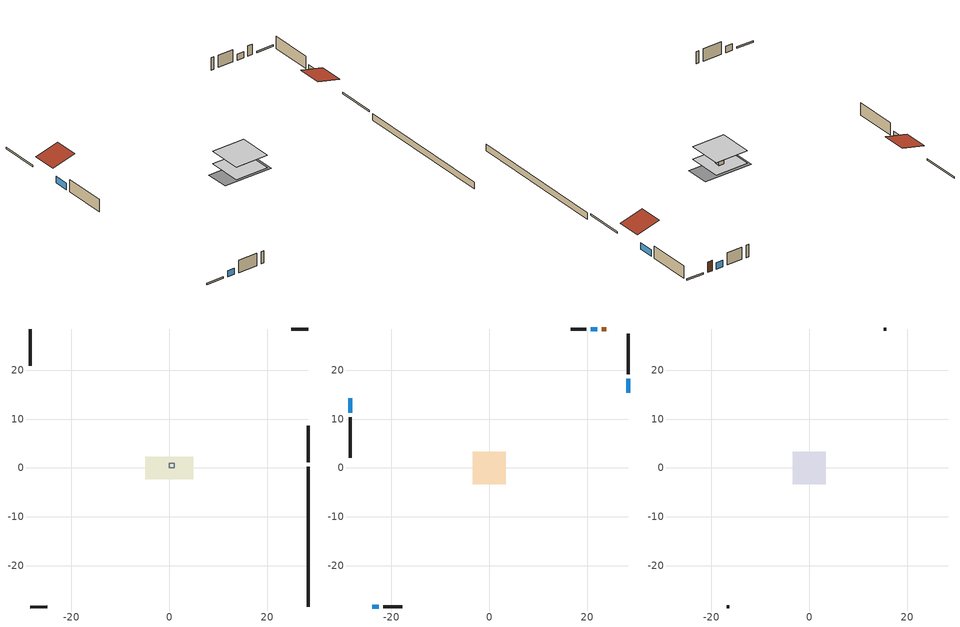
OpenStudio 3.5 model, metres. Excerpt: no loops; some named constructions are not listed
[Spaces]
furnace airloop ret air space
 floor adiabatic (AdiabaticConst): 0,0 0,1 1,1 1,0 z0
 wall adiabatic (AdiabaticConst): 0,0 1,0 1,1 0,1 0,0 z0:1
 ceiling adiabatic (AdiabaticConst): 1,0 1,1 0,1 0,0 z1
crawlspace - unvented 1
 floor foundation (Slab1 construction): -4.88,-2.29 -4.88,2.29 4.88,2.29 4.88,-2.29 z-0.91
 wall outside (RimJoist4 construction): -28.41,-28.41 -24.89,-28.41 z0.3:0.61
 wall outside (RimJoist3 construction): -28.41,28.41 -28.41,20.89 z0.3:0.61
 wall outside (RimJoist2 construction): 28.41,28.41 24.89,28.41 z0.3:0.61
 wall outside (RimJoist1 construction): 28.41,1.17 28.41,8.69 z0.3:0.61
 wall foundation (FoundationWall1 construction): 28.41,-28.41 28.41,0.24 z-0.91:0.3
living space 1
 floor to crawlspace - unvented 1 (Floor1 construction): -3.34,-3.34 -3.34,3.34 3.34,3.34 3.34,-3.34 z0.3
 wall outside (AdiabaticWallConstruction 1): 23.96,28.41 23.05,28.41 z0.3:2.34
 wall outside (AdiabaticWallConstruction): -23.96,-28.41 -22.59,-28.41 / -28.41,14.24 -28.41,11.32 / 22.12,28.41 20.75,28.41 / 28.41,15.34 28.41,18.27 z0.3:1.52
 wall outside (Wall4 construction): -21.66,-28.41 -17.77,-28.41 z0.3:2.74
 wall outside (Wall3 construction): -28.41,10.39 -28.41,2.1 z0.3:2.74
 wall outside (Wall2 construction): 19.82,28.41 16.69,28.41 z0.3:2.74
 wall outside (Wall1 construction): 28.41,19.19 28.41,27.48 z0.3:2.74
 window (WindowConstruction 3): -23.96,-28.41 -22.59,-28.41 z0.3:1.52
 window (WindowConstruction 2): -28.41,14.24 -28.41,11.32 z0.3:1.52
 window (WindowConstruction 1): 22.12,28.41 20.75,28.41 z0.3:1.52
 window (WindowConstruction): 28.41,15.34 28.41,18.26 z0.3:1.52
 door (Door): 23.96,28.41 23.05,28.41 z0.3:2.34
attic - vented 1
 floor to living space 1 (Floor2 construction Reversed): -3.34,-3.34 -3.34,3.34 3.34,3.34 3.34,-3.34 z2.74
 wall outside (Wall6 construction): -16.84,-28.41 -16.31,-28.41 z0.3:2.74
 wall outside (Wall5 construction): 15.76,28.41 15.23,28.41 z0.3:2.74
 roof outside (Roof2 construction): 28.41,14.41,2.74 23.76,14.41,3.91 23.76,9.62,3.91 28.41,9.62,2.74
 roof outside (Roof1 construction): -28.41,15.17,2.74 -23.76,15.17,3.91 -23.76,19.96,3.91 -28.41,19.96,2.74
[Construction]
Floor2 construction: ceiling stud and cavity, gypsum board
Floor1 construction Reversed: floor covering, osb sheathing 0.75 in., floor stud and cavity
[Material] Roughness=Rough; Thermal Absorptance=0.9
Name | Thickness {m} | Conductivity {W/m-K} | Density {kg/m3} | Specific Heat {J/kg-K} | Solar Absorptance | Visible Absorptance
ceiling stud and cavity | 0.1397 | 0.117589 | 65.682 | 1177.47 | 0.7 | 0.7
floor covering | 0.0127 | 0.0433444 | 54.468 | 1339.84 | 0.6 | 0.6
osb sheathing 0.75 in. | 0.01905 | 0.115458 | 512.64 | 1214.23 | 0.7 | 0.7
floor stud and cavity | 0.1397 | 0.27731 | 92.3553 | 1139.71 | 0.7 | 0.7
gypsum board | 0.0127 | 0.160291 | 801 | 837.4 | 0.6 | 0.6
[Schedule:Day]
interior lighting schedule allday8: 1, 0, 0.08, 4, 0, 0.0666667, 5, 0, 0.0733333, 6, 0, 0.12, 7, 0, 0.2, 8, 0, 0.253333, 10, 0, 0.273333, 11, 0, 0.26, 12, 0, 0.246667, 13, 0, 0.24, 14, 0, 0.233333, 15, 0, 0.246667, 16, 0, 0.273333, 17, 0, 0.333333, 18, 0, 0.433333, 19, 0, 0.573333, 20, 0, 0.7, 21, 0, 0.733333, 22, 0, 0.526667, 23, 0, 0.266667, 24, 0, 0.12
interior lighting schedule allday7: 1, 0, 0.0745455, 4, 0, 0.0621212, 5, 0, 0.0683333, 6, 0, 0.111818, 7, 0, 0.186364, 8, 0, 0.236061, 10, 0, 0.254697, 11, 0, 0.242273, 12, 0, 0.229848, 13, 0, 0.223636, 14, 0, 0.217424, 15, 0, 0.229848, 16, 0, 0.254697, 17, 0, 0.310606, 18, 0, 0.403788, 19, 0, 0.534242, 20, 0, 0.652273, 21, 0, 0.683333, 22, 0, 0.490758, 23, 0, 0.248485, 24, 0, 0.111818
interior lighting schedule allday6: 1, 0, 0.0727273, 4, 0, 0.0606061, 5, 0, 0.0666667, 6, 0, 0.109091, 7, 0, 0.181818, 8, 0, 0.230303, 10, 0, 0.248485, 11, 0, 0.236364, 12, 0, 0.224242, 13, 0, 0.218182, 14, 0, 0.212121, 15, 0, 0.224242, 16, 0, 0.248485, 17, 0, 0.30303, 18, 0, 0.393939, 19, 0, 0.521212, 20, 0, 0.636364, 21, 0, 0.666667, 22, 0, 0.478788, 23, 0, 0.242424, 24, 0, 0.109091
interior lighting schedule allday5: 1, 0, 0.0763636, 4, 0, 0.0636364, 5, 0, 0.07, 6, 0, 0.114545, 7, 0, 0.190909, 8, 0, 0.241818, 10, 0, 0.260909, 11, 0, 0.248182, 12, 0, 0.235455, 13, 0, 0.229091, 14, 0, 0.222727, 15, 0, 0.235455, 16, 0, 0.260909, 17, 0, 0.318182, 18, 0, 0.413636, 19, 0, 0.547273, 20, 0, 0.668182, 21, 0, 0.7, 22, 0, 0.502727, 23, 0, 0.254545, 24, 0, 0.114545
interior lighting schedule allday4: 1, 0, 0.0845455, 4, 0, 0.0704545, 5, 0, 0.0775, 6, 0, 0.126818, 7, 0, 0.211364, 8, 0, 0.267727, 10, 0, 0.288864, 11, 0, 0.274773, 12, 0, 0.260682, 13, 0, 0.253636, 14, 0, 0.246591, 15, 0, 0.260682, 16, 0, 0.288864, 17, 0, 0.352273, 18, 0, 0.457955, 19, 0, 0.605909, 20, 0, 0.739773, 21, 0, 0.775, 22, 0, 0.556591, 23, 0, 0.281818, 24, 0, 0.126818
interior lighting schedule allday3: 1, 0, 0.0927273, 4, 0, 0.0772727, 5, 0, 0.085, 6, 0, 0.139091, 7, 0, 0.231818, 8, 0, 0.293636, 10, 0, 0.316818, 11, 0, 0.301364, 12, 0, 0.285909, 13, 0, 0.278182, 14, 0, 0.270455, 15, 0, 0.285909, 16, 0, 0.316818, 17, 0, 0.386364, 18, 0, 0.502273, 19, 0, 0.664545, 20, 0, 0.811364, 21, 0, 0.85, 22, 0, 0.610455, 23, 0, 0.309091, 24, 0, 0.139091
interior lighting schedule allday2: 1, 0, 0.100909, 4, 0, 0.0840909, 5, 0, 0.0925, 6, 0, 0.151364, 7, 0, 0.252273, 8, 0, 0.319545, 10, 0, 0.344773, 11, 0, 0.327955, 12, 0, 0.311136, 13, 0, 0.302727, 14, 0, 0.294318, 15, 0, 0.311136, 16, 0, 0.344773, 17, 0, 0.420455, 18, 0, 0.546591, 19, 0, 0.723182, 20, 0, 0.882955, 21, 0, 0.925, 22, 0, 0.664318, 23, 0, 0.336364, 24, 0, 0.151364
interior lighting schedule allday1: 1, 0, 0.108182, 4, 0, 0.0901515, 5, 0, 0.0991667, 6, 0, 0.162273, 7, 0, 0.270455, 8, 0, 0.342576, 10, 0, 0.369621, 11, 0, 0.351591, 12, 0, 0.333561, 13, 0, 0.324545, 14, 0, 0.31553, 15, 0, 0.333561, 16, 0, 0.369621, 17, 0, 0.450758, 18, 0, 0.585985, 19, 0, 0.775303, 20, 0, 0.946591, 21, 0, 0.991667, 22, 0, 0.712197, 23, 0, 0.360606, 24, 0, 0.162273
occupants schedule allday1: 7, 0, 1, 8, 0, 0.868852, 9, 0, 0.409836, 16, 0, 0.245902, 17, 0, 0.295082, 18, 0, 0.540984, 21, 0, 0.885246, 24, 0, 1
